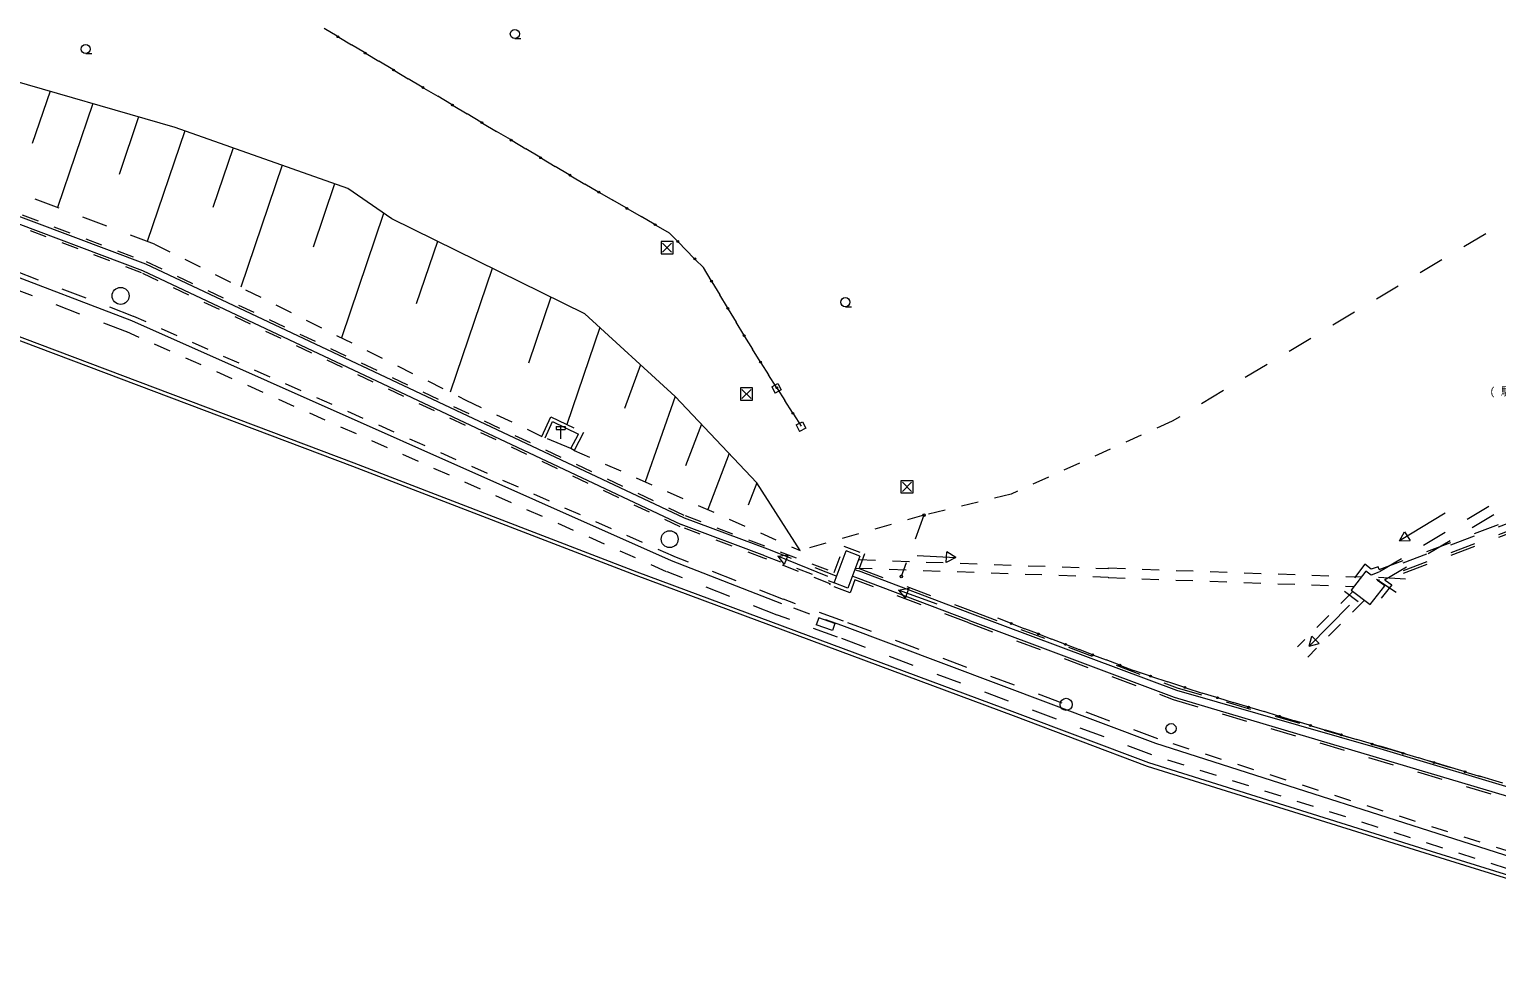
# Model space of a CAD drawing. Units: millimetres, scale not verified. Extents: x -294350 to 464306, y -228900 to 207900.
# Drawn here: x -179462 to -118962, y -118710 to -80551 of the extents above; entities that cross this region are included whole.
import ezdxf
from ezdxf.enums import TextEntityAlignment as Align

# ---------------------------------------------------------------- set-up
doc = ezdxf.new("R2010")
doc.units = ezdxf.units.MM
doc.header["$LTSCALE"] = 700
doc.linetypes.add('USER1', pattern=[2, 1, -1])
doc.linetypes.add('USER2', pattern=[3, 1.5, -1.5])
doc.layers.add('0-0', color=7, linetype='Continuous')
doc.layers.add('0-5_S-BGD', color=8, linetype='Continuous', lineweight=13)
doc.styles.add('ＭＳ ゴシック', font='')
doc.styles.get('ＭＳ ゴシック').set_extended_font_data('MS Gothic')

# ---------------------------------------------------------------- blocks, each defined once
blk = doc.blocks.new('駐車場')
at = {"layer": '0-5_S-BGD', "style": 'ＭＳ ゴシック'}
for s, p in [('(', (55230687832, -88935569441)), ('駐', (55231017415, -88935569440)), (')', (55231504492, -88935569436))]:
    blk.add_text(s, height=230900, dxfattribs=at).set_placement(p, align=Align.BOTTOM_LEFT)
blk = doc.blocks.new('広葉樹林_39')
at = {"layer": '0-5_S-BGD'}
blk.add_line((55212091469, -88932941516), (55212266469, -88932941516), dxfattribs=at)
blk.add_circle((55212091469, -88932810266), 131250, dxfattribs=at)
blk = doc.blocks.new('広葉樹林_40')
at = {"layer": '0-5_S-BGD'}
blk.add_line((55202553482, -88925199643), (55202728482, -88925199643), dxfattribs=at)
blk.add_circle((55202553482, -88925068393), 131250, dxfattribs=at)
blk = doc.blocks.new('広葉樹林_41')
at = {"layer": '0-5_S-BGD'}
blk.add_line((55190166487, -88925633188), (55190341487, -88925633188), dxfattribs=at)
blk.add_circle((55190166487, -88925501938), 131250, dxfattribs=at)

msp = doc.modelspace()

# ---------------------------------------------------------------- linework, layer by layer
at = {"layer": '0-5_S-BGD'}
for p, q in [((-166769.2, -80835.6), (-167299.9, -80517.5)), ((-166705.5, -80873.8), (-166174.7, -81191.9)), ((-165644, -81509.9), (-166174.7, -81191.9)), ((-165580.3, -81548.1), (-165049.6, -81866.2)), ((-173443.6, -84598.2), (-183216.6, -81774.2)), ((-164477.7, -82207.4), (-165049.6, -81866.2)), ((-164409.1, -82248.3), (-163837.3, -82589.5)), ((-163265.5, -82930.7), (-163837.3, -82589.5)), ((-178609.9, -83105.4), (-179340.9, -85260)), ((-163196.8, -82971.6), (-162625, -83312.8)), ((-162053.2, -83653.9), (-162625, -83312.8)), ((-176845.3, -83615.2), (-178299.8, -87902.3)), ((-161984.6, -83694.9), (-161412.7, -84036.1)), ((-160840.9, -84377.2), (-161412.7, -84036.1)), ((-174954.6, -84161.6), (-175758.7, -86531.6)), ((-166327.6, -87118.2), (-173443.6, -84598.2)), ((-160772.3, -84418.2), (-160200.4, -84759.3)), ((-189075.6, -85110.2), (-174794.6, -90500.2)), ((-188964.7, -84831.4), (-174677.5, -90223.7)), ((-173057.1, -84735.1), (-174603.7, -89293.5)), ((-159628.6, -85100.5), (-160200.4, -84759.3)), ((-159560, -85141.5), (-158988.2, -85482.6)), ((-171056, -85443.7), (-171890.9, -87904.6)), ((-158416.3, -85823.8), (-158988.2, -85482.6)), ((-158347.7, -85864.7), (-157775.9, -86205.9)), ((-169039.4, -86157.8), (-170746.3, -91188.8)), ((-157204, -86547.1), (-157775.9, -86205.9)), ((-166878.8, -86923), (-167762.4, -89527.5)), ((-164519.6, -88371.2), (-166327.6, -87118.2)), ((-157135.4, -86588), (-156563.6, -86929.2)), ((-156015.9, -87245.6), (-156563.6, -86929.2)), ((-175233.6, -92575.2), (-188646.6, -87447.2)), ((-155950.2, -87283.5), (-155402.6, -87599.9)), ((-154854.9, -87916.2), (-155402.6, -87599.9)), ((-164852.8, -88140.2), (-166593.3, -93270.1)), ((-154789.2, -87954.2), (-154241.6, -88270.5)), ((-153693.9, -88586.9), (-154241.6, -88270.5)), ((-156554.6, -92287.2), (-164519.6, -88371.2)), ((-153628.2, -88624.8), (-153080.6, -88941.2)), ((-162632.7, -89298.9), (-163505.7, -91871.9)), ((-153354.1, -89367.7), (-152979.1, -89742.7)), ((-152979.1, -89367.7), (-153354.1, -89742.7)), ((-152748.3, -89279.2), (-153080.6, -88941.2)), ((-152708.4, -89319.7), (-152376.1, -89657.7)), ((-152043.8, -89995.7), (-152376.1, -89657.7)), ((-152003.9, -90036.2), (-151671.6, -90374.2)), ((-174794.6, -90500.2), (-152581.6, -100972.2)), ((-174677.5, -90223.7), (-152464.9, -100695.6)), ((-160375.8, -90408.5), (-162109.1, -95517.2)), ((-151353.8, -90904.1), (-151671.6, -90374.2)), ((-151315.7, -90967.7), (-150997.9, -91497.5)), ((-157957.6, -91597.4), (-158881.8, -94321.2)), ((-150680.1, -92027.4), (-150997.9, -91497.5)), ((-152835.6, -95694.2), (-156554.6, -92287.2)), ((-150642, -92091), (-150324.2, -92620.9)), ((-180449.7, -93160.8), (-166137, -98561.1)), ((-180396.5, -93020.6), (-166083.5, -98420.9)), ((-152982.6, -102463.2), (-175233.6, -92575.2)), ((-155939.2, -92851), (-157294.8, -96846.5)), ((-150006.5, -93150.7), (-150324.2, -92620.9)), ((-149968.3, -93214.3), (-149650.6, -93744.2)), ((-149334.7, -94242.8), (-149650.6, -93744.2)), ((-149296.8, -94302.6), (-148980.9, -94801.2)), ((-154269.3, -94380.8), (-154923, -96185.2)), ((-148665, -95299.8), (-148980.9, -94801.2)), ((-150079.1, -95401.7), (-149704.1, -95776.7)), ((-149704.1, -95401.7), (-150079.1, -95776.7)), ((-148852.8, -95287.5), (-148595.8, -95156.5)), ((-148852.8, -95287.5), (-148716.5, -95554.8)), ((-148459.5, -95423.8), (-148716.5, -95554.8)), ((-148627.1, -95359.6), (-148311.2, -95858.2)), ((-148595.8, -95156.5), (-148459.5, -95423.8)), ((-152835.6, -95694.2), (-154065.1, -99214.6)), ((-149462.6, -99249.2), (-152835.6, -95694.2)), ((-147995.4, -96356.8), (-148311.2, -95858.2)), ((-158194.6, -97397.2), (-157890.6, -96726.2)), ((-157890.6, -96726.2), (-156818.6, -97242.2)), ((-147957.5, -96416.6), (-147641.6, -96915.2)), ((-147843.8, -96866.9), (-147586.8, -96735.9)), ((-147586.8, -96735.9), (-147450.6, -97003.2)), ((-157743.1, -96934.2), (-157743.1, -97059.2)), ((-157743.1, -96934.2), (-157368.1, -96934.2)), ((-157743.1, -97059.2), (-157368.1, -97059.2)), ((-157555.6, -96934.2), (-157555.6, -97434.2)), ((-157368.1, -96934.2), (-157368.1, -97059.2)), ((-157132.6, -97843.2), (-156818.6, -97242.2)), ((-151752.9, -96835.3), (-152414.1, -98546.5)), ((-147843.8, -96866.9), (-147707.6, -97134.2)), ((-147450.6, -97003.2), (-147707.6, -97134.2)), ((-166137, -98561.1), (-154461.4, -103059.2)), ((-166083.5, -98420.9), (-154408.2, -102918.9)), ((-150610.2, -98039.7), (-151492.9, -100355.7)), ((-149462.6, -99249.2), (-149823.2, -100169.9)), ((-147682.6, -102046.2), (-149462.6, -99249.2)), ((-143463.1, -99231.7), (-143088.1, -99606.7)), ((-143088.1, -99231.7), (-143463.1, -99606.7)), ((-149137.6, -102260.2), (-152581.6, -100972.2)), ((-152464.9, -100695.6), (-149030.6, -101979.9)), ((-121090.2, -100496.9), (-122964.3, -101648.1)), ((-122964.3, -101648.1), (-122758, -101267.4)), ((-122964.3, -101648.1), (-122531.4, -101636.3)), ((-122758, -101267.4), (-122531.4, -101636.3)), ((-148607.1, -102283), (-148178.3, -102222.7)), ((-148178.3, -102222.7), (-148340.5, -102624.2)), ((-146272.4, -103382.1), (-145784.4, -102062.1)), ((-145221.6, -102270.2), (-145784.4, -102062.1)), ((-142849.7, -102243.4), (-141266.1, -102337.1)), ((-141653.3, -102531.1), (-141627.7, -102098.8)), ((-141266.1, -102337.1), (-141627.7, -102098.8)), ((-148439.6, -104244.2), (-152982.6, -102463.2)), ((-146538.9, -103118.4), (-148607.1, -102283)), ((-148607.1, -102283), (-148340.5, -102624.2)), ((-145221.6, -102270.2), (-145709.6, -103590.2)), ((-141266.1, -102337.1), (-141653.3, -102531.1)), ((-154461.4, -103059.2), (-138898.4, -108848.4)), ((-154408.2, -102918.9), (-138845.8, -108707.9)), ((-145709.6, -103590.2), (-146272.4, -103382.1)), ((-140693.6, -104934.2), (-145389, -103155.6)), ((-145285, -102874.2), (-140587.8, -104653.4)), ((-124355.7, -102891.1), (-124955.3, -103682.5)), ((-124137.8, -103055.6), (-124355.7, -102891.1)), ((-123917.6, -103230.2), (-123106.5, -103758.1)), ((-123573.1, -103501.8), (-123875.4, -103277.3)), ((-123837.6, -103142.2), (-122721.8, -103211.2)), ((-143631.6, -103674.5), (-143205.1, -103599.4)), ((-142029.5, -104258.2), (-143631.6, -103674.5)), ((-143631.6, -103674.5), (-143353.3, -104006.3)), ((-143205.1, -103599.4), (-143353.3, -104006.3)), ((-124955.3, -103682.5), (-124174.2, -104273.7)), ((-124174.2, -104273.7), (-123573.1, -103501.8)), ((-140587.8, -104653.4), (-132167.5, -107806.1)), ((-125029.2, -104292.4), (-126697.1, -105988.4)), ((-146915, -104823.1), (-147013.4, -105106.4)), ((-146345, -105338.6), (-147013.4, -105106.4)), ((-146246.6, -105055.2), (-146915, -104823.1)), ((-146246.6, -105055.2), (-146345, -105338.6)), ((-133008.6, -110001.2), (-145967.6, -105141.2)), ((-140693.6, -104934.2), (-132261.6, -108091.2)), ((-139005.1, -105041.9), (-139532.6, -104839.2)), ((-138941.8, -105066.3), (-138414.4, -105269)), ((-137886.9, -105471.7), (-138414.4, -105269)), ((-137823.6, -105496.1), (-137296.2, -105698.8)), ((-136768.7, -105901.5), (-137296.2, -105698.8)), ((-126697.1, -105988.4), (-126588.5, -105569.2)), ((-126697.1, -105988.4), (-126279.8, -105872.8)), ((-126588.5, -105569.2), (-126279.8, -105872.8)), ((-136705.4, -105925.9), (-136178, -106128.6)), ((-135650.5, -106331.3), (-136178, -106128.6)), ((-135587.2, -106355.7), (-135059.8, -106558.4)), ((-134532.3, -106761.1), (-135059.8, -106558.4)), ((-134469, -106785.5), (-133941.6, -106988.2)), ((-133272.5, -107208.7), (-133941.6, -106988.2)), ((-133192.2, -107235.2), (-132523.1, -107455.7)), ((-131854, -107676.2), (-132523.1, -107455.7)), ((-132261.6, -108091.2), (-96817.6, -118614.2)), ((-132167.5, -107806.1), (-123772.1, -110214.3)), ((-131773.7, -107702.7), (-131104.6, -107923.2)), ((-130503, -108103.5), (-131104.6, -107923.2)), ((-130430.8, -108125.2), (-129829.1, -108305.5)), ((-138898.4, -108848.4), (-133369.4, -110932.2)), ((-138845.8, -108707.9), (-133320.5, -110790.3)), ((-129227.5, -108485.9), (-129829.1, -108305.5)), ((-129155.3, -108507.5), (-128553.7, -108687.9)), ((-127952.1, -108868.2), (-128553.7, -108687.9)), ((-127879.9, -108889.9), (-127278.2, -109070.2)), ((-126676.6, -109250.5), (-127278.2, -109070.2)), ((-126604.4, -109272.2), (-126002.8, -109452.5)), ((-125401.2, -109632.9), (-126002.8, -109452.5)), ((-113031.6, -116398.2), (-133008.6, -110001.2)), ((-125329, -109654.5), (-124727.4, -109834.9)), ((-124125.7, -110015.2), (-124727.4, -109834.9)), ((-124053.5, -110036.9), (-123451.9, -110217.2)), ((-123772.1, -110214.3), (-96729.9, -118327.3)), ((-122850.3, -110397.5), (-123451.9, -110217.2)), ((-122778.1, -110419.2), (-122176.5, -110599.5)), ((-121574.8, -110779.9), (-122176.5, -110599.5)), ((-133369.4, -110932.2), (-121703.8, -114584.7)), ((-133320.5, -110790.3), (-121659.1, -114441.5)), ((-121502.6, -110801.5), (-120901, -110981.9)), ((-120299.4, -111162.2), (-120901, -110981.9)), ((-120227.2, -111183.9), (-119625.6, -111364.2)), ((-121703.8, -114584.7), (-109598, -118346.9)), ((-121659.1, -114441.5), (-109553.4, -118203.7))]:
    msp.add_line(p, q, dxfattribs=at)
at = {"layer": '0-5_S-BGD', "linetype": 'USER2'}
for p, q in [((-174301.6, -89407.2), (-188701.6, -83987.2)), ((-115810.6, -86823.2), (-132340.6, -96716.2)), ((-175162.2, -92388.4), (-188572.4, -87261.4)), ((-175412.1, -93042.2), (-188831.9, -87911.6)), ((-158331.2, -97335.3), (-157963.9, -96524.5)), ((-157963.9, -96524.5), (-156613.9, -97174.3)), ((-157132.6, -97843.2), (-158331.2, -97335.3)), ((-156613.9, -97174.3), (-156999.6, -97912.7)), ((-108093.6, -97008.2), (-124137.8, -103055.6)), ((-108081.2, -97324.1), (-123875.4, -103277.3)), ((-123803.2, -102822.6), (-108117.5, -96910.4)), ((-156999.6, -97912.7), (-157132.6, -97843.2)), ((-108085.9, -97420.1), (-123557.6, -103264.1)), ((-119281.2, -100225.5), (-124083.6, -103096.4)), ((-142577.6, -100586.2), (-143510.6, -103115.2)), ((-119076, -100568.9), (-123755.5, -103366.3)), ((-149030.6, -101979.9), (-146166.1, -103094.8)), ((-148366.6, -104058), (-152909.6, -102277)), ((-145249.5, -102780.7), (-140552.6, -104559.9)), ((-148622.1, -104709.7), (-153165.1, -102928.7)), ((-140728.8, -105027.8), (-145424.4, -103249.1)), ((-145899.4, -104953.2), (-148371.4, -104056.2)), ((-140552.6, -104559.9), (-132136.1, -107711.1)), ((-146138.1, -105611.2), (-148610.1, -104714.2)), ((-132938.3, -109813.9), (-145897.3, -104953.9)), ((-140728.8, -105027.8), (-132293.4, -108186.1)), ((-133184.2, -110469.4), (-146143.2, -105609.4)), ((-132293.4, -108186.1), (-96846.7, -118709.9)), ((-132136.1, -107711.1), (-123744.5, -110118.2)), ((-123743.4, -110118.5), (-96700.7, -118231.7))]:
    msp.add_line(p, q, dxfattribs=at)
at = {"layer": '0-5_S-BGD', "linetype": 'USER1'}
for p, q in [((-174833.6, -90592.4), (-189112.5, -85203.1)), ((-188927.7, -84738.5), (-174638.4, -90131.6)), ((-174301.6, -89407.2), (-161466.6, -95839.2)), ((-174638.4, -90131.6), (-152425.7, -100603.5)), ((-152620.5, -101064.4), (-174833.6, -90592.4)), ((-152901.4, -102280.4), (-175152.4, -92392.4)), ((-153185.6, -102920.1), (-175436.6, -93032.1)), ((-161466.6, -95839.2), (-158331.2, -97335.3)), ((-132340.6, -96716.2), (-138979.6, -99718.2)), ((-156999.6, -97912.7), (-147682.6, -102046.2)), ((-138979.6, -99718.2), (-142577.6, -100586.2)), ((-152425.7, -100603.5), (-146270.3, -102946.9)), ((-142577.6, -100586.2), (-147682.6, -102046.2)), ((-149173.2, -102353.6), (-152620.5, -101064.4)), ((-146271.2, -102946.6), (-145873, -101869.4)), ((-145873, -101869.4), (-145028.9, -102181.5)), ((-145028.9, -102181.5), (-145250.3, -102780.4)), ((-146446.2, -103415), (-149173.2, -102353.6)), ((-149137.6, -102260.2), (-146270.2, -103376.2)), ((-145425.2, -102821.1), (-145282.7, -102875.1)), ((-145404.5, -102765), (-134983.8, -103136.6)), ((-145276.7, -102419.3), (-134971.3, -102786.8)), ((-134971.3, -102786.8), (-134970.5, -102761.8)), ((-134970.5, -102761.8), (-124539.6, -103133.8)), ((-124394.6, -102611.2), (-125235.6, -103721.2)), ((-124129.6, -102811.2), (-124394.6, -102611.2)), ((-123849.6, -102710.2), (-124129.6, -102811.2)), ((-123803.2, -102822.6), (-123849.6, -102710.2)), ((-146446.2, -103415), (-146465.1, -103470.8)), ((-145423.7, -103249.4), (-145620.9, -103782.9)), ((-145389, -103155.6), (-145529.3, -103102.5)), ((-134983.8, -103136.6), (-134984.7, -103161.6)), ((-134984.7, -103161.6), (-124834.9, -103523.5)), ((-123557.6, -103264.1), (-123289.6, -103463.2)), ((-145620.9, -103782.9), (-146465.1, -103470.8)), ((-124894.3, -103728.7), (-127172, -106013.4)), ((-125235.6, -103721.2), (-124137.6, -104552.2)), ((-123289.6, -103463.2), (-124137.6, -104552.2)), ((-145967.6, -105141.2), (-148439.6, -104244.2)), ((-124411.4, -104094.1), (-126747.1, -106437)), ((-112971.1, -116207.6), (-132947.6, -109810.7)), ((-113182.9, -116874.8), (-133161.1, -110477.4))]:
    msp.add_line(p, q, dxfattribs=at)
at = {"layer": '0-5_S-BGD'}
for points in [[(-153416.6, -89305.2), (-153416.6, -89805.2), (-152916.6, -89805.2), (-152916.6, -89305.2)], [(-150141.6, -95339.2), (-150141.6, -95839.2), (-149641.6, -95839.2), (-149641.6, -95339.2)], [(-143525.6, -99169.2), (-143525.6, -99669.2), (-143025.6, -99669.2), (-143025.6, -99169.2)]]:
    msp.add_lwpolyline(points, close=True, dxfattribs=at)
for centre, radius in [((-166737.3, -80854.7), 37.5), ((-166737.3, -80854.7), 24.8), ((-166737.3, -80854.7), 12.2), ((-165612.2, -81529), 37.5), ((-165612.2, -81529), 24.8), ((-165612.2, -81529), 12.2), ((-164443.4, -82227.8), 37.5), ((-164443.4, -82227.8), 24.8), ((-164443.4, -82227.8), 12.2), ((-163231.2, -82951.1), 37.5), ((-163231.2, -82951.1), 24.8), ((-163231.2, -82951.1), 12.2), ((-162018.9, -83674.4), 37.5), ((-162018.9, -83674.4), 24.8), ((-162018.9, -83674.4), 12.2), ((-160806.6, -84397.7), 37.5), ((-160806.6, -84397.7), 24.8), ((-160806.6, -84397.7), 12.2), ((-159594.3, -85121), 37.5), ((-159594.3, -85121), 24.8), ((-159594.3, -85121), 12.2), ((-158382, -85844.3), 37.5), ((-158382, -85844.3), 24.8), ((-158382, -85844.3), 12.2), ((-157169.7, -86567.6), 37.5), ((-157169.7, -86567.6), 24.8), ((-157169.7, -86567.6), 12.2), ((-155983.1, -87264.5), 37.5), ((-155983.1, -87264.5), 24.8), ((-155983.1, -87264.5), 12.2), ((-154822.1, -87935.2), 37.5), ((-154822.1, -87935.2), 24.8), ((-154822.1, -87935.2), 12.2), ((-153661.1, -88605.9), 37.5), ((-153661.1, -88605.9), 24.8), ((-153661.1, -88605.9), 12.2), ((-152728.3, -89299.5), 37.5), ((-152728.3, -89299.5), 24.8), ((-152728.3, -89299.5), 12.2), ((-152023.8, -90016), 37.5), ((-152023.8, -90016), 24.8), ((-152023.8, -90016), 12.2), ((-175697.6, -91543.2), 350), ((-151334.7, -90935.9), 37.5), ((-151334.7, -90935.9), 24.8), ((-151334.7, -90935.9), 12.2), ((-150661.1, -92059.2), 37.5), ((-150661.1, -92059.2), 24.8), ((-150661.1, -92059.2), 12.2), ((-149987.4, -93182.5), 37.5), ((-149987.4, -93182.5), 24.8), ((-149987.4, -93182.5), 12.2), ((-149315.7, -94272.7), 37.5), ((-149315.7, -94272.7), 24.8), ((-149315.7, -94272.7), 12.2), ((-148646.1, -95329.7), 37.5), ((-148646.1, -95329.7), 24.8), ((-148646.1, -95329.7), 12.2), ((-147976.4, -96386.7), 37.5), ((-147976.4, -96386.7), 24.8), ((-147976.4, -96386.7), 12.2), ((-142577.6, -100586.2), 50), ((-153059.6, -101575.2), 350), ((-143510.6, -103115.2), 50), ((-138973.5, -105054.1), 37.5), ((-138973.5, -105054.1), 24.8), ((-138973.5, -105054.1), 12.2), ((-137855.3, -105483.9), 37.5), ((-137855.3, -105483.9), 24.8), ((-137855.3, -105483.9), 12.2), ((-136737.1, -105913.7), 37.5), ((-136737.1, -105913.7), 24.8), ((-136737.1, -105913.7), 12.2), ((-135618.9, -106343.5), 37.5), ((-135618.9, -106343.5), 24.8), ((-135618.9, -106343.5), 12.2), ((-134500.7, -106773.3), 37.5), ((-134500.7, -106773.3), 24.8), ((-134500.7, -106773.3), 12.2), ((-133232.3, -107222), 37.5), ((-133232.3, -107222), 24.8), ((-133232.3, -107222), 12.2), ((-131813.8, -107689.5), 37.5), ((-131813.8, -107689.5), 24.8), ((-131813.8, -107689.5), 12.2), ((-136711.6, -108389.2), 250), ((-130466.9, -108114.4), 37.5), ((-130466.9, -108114.4), 24.8), ((-130466.9, -108114.4), 12.2), ((-129191.4, -108496.7), 37.5), ((-129191.4, -108496.7), 24.8), ((-129191.4, -108496.7), 12.2), ((-127916, -108879), 37.5), ((-127916, -108879), 24.8), ((-127916, -108879), 12.2), ((-132387.6, -109388.2), 210), ((-126640.5, -109261.4), 37.5), ((-126640.5, -109261.4), 24.8), ((-126640.5, -109261.4), 12.2), ((-125365.1, -109643.7), 37.5), ((-125365.1, -109643.7), 24.8), ((-125365.1, -109643.7), 12.2), ((-124089.6, -110026), 37.5), ((-124089.6, -110026), 24.8), ((-124089.6, -110026), 12.2), ((-122814.2, -110408.4), 37.5), ((-122814.2, -110408.4), 24.8), ((-122814.2, -110408.4), 12.2), ((-121538.7, -110790.7), 37.5), ((-121538.7, -110790.7), 24.8), ((-121538.7, -110790.7), 12.2), ((-120263.3, -111173), 37.5), ((-120263.3, -111173), 24.8), ((-120263.3, -111173), 12.2)]:
    msp.add_circle(centre, radius, dxfattribs=at)

# ---------------------------------------------------------------- block references
at = {"layer": '0-0', "xscale": 0.001428571, "yscale": 0.001428571}
for name in ['広葉樹林_40', '広葉樹林_41', '広葉樹林_39', '駐車場']:
    msp.add_blockref(name, (-79020209.6, 126955030.8), dxfattribs=at)

doc.saveas('drawing.dxf')
